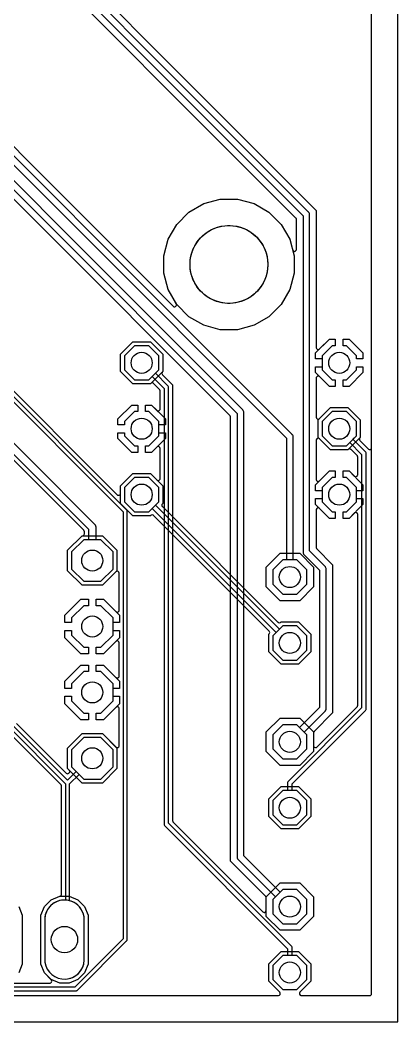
# Model space of a CAD drawing. Header units: millimetres. Extents: x 1.3 to 44.8, y 11.4 to 81.9.
# Drawn here: x 30.23 to 44.81, y 11.43 to 50.04 of the extents above; entities that cross this region are included whole.
import ezdxf

# ---------------------------------------------------------------- set-up
doc = ezdxf.new("R2010")
doc.units = ezdxf.units.MM

msp = doc.modelspace()

# ---------------------------------------------------------------- linework, layer by layer
at = {"layer": '16_copper'}
msp.add_lwpolyline([(2.362, 12.446), (40.196, 12.446), (40.198, 12.446), (40.201, 12.446, 0.54841), (40.262, 12.559), (40.257, 12.566), (40.253, 12.573, 0.015772), (40.249, 12.576), (39.827, 12.998), (39.827, 13.672), (40.303, 14.148), (40.977, 14.148), (41.453, 13.672), (41.453, 12.998), (41.031, 12.576), (41.029, 12.574), (41.027, 12.572, 0.54841), (41.064, 12.449), (41.072, 12.448), (41.08, 12.446, 0.01577), (41.084, 12.446), (43.718, 12.446), (43.723, 12.447, 0.392588), (43.794, 12.522), (43.794, 67.945)], format="xyb", dxfattribs=at)
for points in [[(37.958, 38.104), (37.319, 38.275), (36.745, 38.607), (36.276, 39.075), (35.945, 39.649), (35.774, 40.289), (35.774, 40.951), (35.945, 41.591), (36.276, 42.165), (36.745, 42.633), (37.319, 42.965), (37.958, 43.136), (38.621, 43.136), (39.261, 42.965), (39.835, 42.633), (40.303, 42.165), (40.634, 41.591), (40.806, 40.951), (40.806, 40.289), (40.634, 39.649), (40.303, 39.075), (39.835, 38.607), (39.261, 38.275), (38.621, 38.104)], [(34.588, 36.017), (34.112, 36.493), (34.112, 37.167), (34.588, 37.643), (35.262, 37.643), (35.738, 37.167), (35.738, 36.493), (35.262, 36.017)], [(35.585, 36.556), (35.585, 37.104), (35.199, 37.49), (34.651, 37.49), (34.265, 37.104), (34.265, 36.556), (34.651, 36.17), (35.199, 36.17)], [(41.631, 36.982), (41.631, 37.209), (42.166, 37.744), (42.393, 37.744), (42.393, 37.49), (42.271, 37.49), (41.885, 37.104), (41.885, 36.982)], [(43.205, 36.982), (43.205, 37.104), (42.819, 37.49), (42.697, 37.49), (42.697, 37.744), (42.924, 37.744), (43.459, 37.209), (43.459, 36.982)], [(42.166, 35.916), (41.631, 36.451), (41.631, 36.678), (41.885, 36.678), (41.885, 36.556), (42.271, 36.17), (42.393, 36.17), (42.393, 35.916)], [(42.697, 35.916), (42.697, 36.17), (42.819, 36.17), (43.205, 36.556), (43.205, 36.678), (43.459, 36.678), (43.459, 36.451), (42.924, 35.916)], [(34.011, 34.442), (34.011, 34.669), (34.546, 35.204), (34.773, 35.204), (34.773, 34.95), (34.651, 34.95), (34.265, 34.564), (34.265, 34.442)], [(35.585, 34.442), (35.585, 34.564), (35.199, 34.95), (35.077, 34.95), (35.077, 35.204), (35.304, 35.204), (35.839, 34.669), (35.839, 34.442)], [(42.208, 33.477), (41.732, 33.953), (41.732, 34.627), (42.208, 35.103), (42.882, 35.103), (43.358, 34.627), (43.358, 33.953), (42.882, 33.477)], [(43.205, 34.016), (43.205, 34.564), (42.819, 34.95), (42.271, 34.95), (41.885, 34.564), (41.885, 34.016), (42.271, 33.63), (42.819, 33.63)], [(34.546, 33.376), (34.011, 33.911), (34.011, 34.138), (34.265, 34.138), (34.265, 34.016), (34.651, 33.63), (34.773, 33.63), (34.773, 33.376)], [(35.077, 33.376), (35.077, 33.63), (35.199, 33.63), (35.585, 34.016), (35.585, 34.138), (35.839, 34.138), (35.839, 33.911), (35.304, 33.376)], [(41.631, 31.902), (41.631, 32.129), (42.166, 32.664), (42.393, 32.664), (42.393, 32.41), (42.271, 32.41), (41.885, 32.024), (41.885, 31.902)], [(43.205, 31.902), (43.205, 32.024), (42.819, 32.41), (42.697, 32.41), (42.697, 32.664), (42.924, 32.664), (43.459, 32.129), (43.459, 31.902)], [(41.3, 25.761), (41.3, 26.309), (40.914, 26.695), (40.366, 26.695), (40.236, 26.565), (35.455, 31.346), (35.585, 31.476), (35.585, 32.024), (35.199, 32.41), (34.651, 32.41), (34.265, 32.024), (34.265, 31.476), (34.651, 31.09), (35.199, 31.09), (35.329, 31.22), (40.11, 26.439), (39.98, 26.309), (39.98, 25.761), (40.366, 25.375), (40.914, 25.375)], [(42.166, 30.836), (41.631, 31.371), (41.631, 31.598), (41.885, 31.598), (41.885, 31.476), (42.271, 31.09), (42.393, 31.09), (42.393, 30.836)], [(42.697, 30.836), (42.697, 31.09), (42.819, 31.09), (43.205, 31.476), (43.205, 31.598), (43.459, 31.598), (43.459, 31.371), (42.924, 30.836)], [(32.625, 28.258), (32.068, 28.815), (32.068, 29.605), (32.625, 30.162), (33.415, 30.162), (33.972, 29.605), (33.972, 28.815), (33.415, 28.258)], [(33.82, 28.879), (33.82, 29.541), (33.351, 30.01), (32.689, 30.01), (32.22, 29.541), (32.22, 28.879), (32.689, 28.41), (33.351, 28.41)], [(40.261, 27.661), (39.726, 28.196), (39.726, 28.954), (40.261, 29.489), (41.019, 29.489), (41.554, 28.954), (41.554, 28.196), (41.019, 27.661)], [(41.3, 28.301), (41.3, 28.849), (40.914, 29.235), (40.366, 29.235), (39.98, 28.849), (39.98, 28.301), (40.366, 27.915), (40.914, 27.915)], [(31.966, 26.822), (31.966, 27.107), (32.583, 27.724), (32.868, 27.724), (32.868, 27.47), (32.689, 27.47), (32.22, 27.001), (32.22, 26.822)], [(33.82, 26.822), (33.82, 27.001), (33.351, 27.47), (33.172, 27.47), (33.172, 27.724), (33.457, 27.724), (34.074, 27.107), (34.074, 26.822)], [(32.583, 25.616), (31.966, 26.233), (31.966, 26.518), (32.22, 26.518), (32.22, 26.339), (32.689, 25.87), (32.868, 25.87), (32.868, 25.616)], [(33.172, 25.616), (33.172, 25.87), (33.351, 25.87), (33.82, 26.339), (33.82, 26.518), (34.074, 26.518), (34.074, 26.233), (33.457, 25.616)], [(31.966, 24.282), (31.966, 24.567), (32.583, 25.184), (32.868, 25.184), (32.868, 24.93), (32.689, 24.93), (32.22, 24.461), (32.22, 24.282)], [(33.82, 24.282), (33.82, 24.461), (33.351, 24.93), (33.172, 24.93), (33.172, 25.184), (33.457, 25.184), (34.074, 24.567), (34.074, 24.282)], [(32.583, 23.076), (31.966, 23.693), (31.966, 23.978), (32.22, 23.978), (32.22, 23.799), (32.689, 23.33), (32.868, 23.33), (32.868, 23.076)], [(33.172, 23.076), (33.172, 23.33), (33.351, 23.33), (33.82, 23.799), (33.82, 23.978), (34.074, 23.978), (34.074, 23.693), (33.457, 23.076)], [(40.261, 21.311), (39.726, 21.846), (39.726, 22.604), (40.261, 23.139), (41.019, 23.139), (41.554, 22.604), (41.554, 21.846), (41.019, 21.311)], [(41.3, 21.951), (41.3, 22.499), (40.914, 22.885), (40.366, 22.885), (39.98, 22.499), (39.98, 21.951), (40.366, 21.565), (40.914, 21.565)], [(32.625, 20.637), (32.068, 21.195), (32.068, 21.985), (32.625, 22.542), (33.415, 22.542), (33.972, 21.985), (33.972, 21.195), (33.415, 20.637)], [(33.82, 21.259), (33.82, 21.921), (33.351, 22.39), (32.689, 22.39), (32.22, 21.921), (32.22, 21.259), (32.689, 20.79), (33.351, 20.79)], [(40.303, 18.872), (39.827, 19.348), (39.827, 20.022), (40.303, 20.498), (40.977, 20.498), (41.453, 20.022), (41.453, 19.348), (40.977, 18.872)], [(41.3, 19.411), (41.3, 19.959), (40.914, 20.345), (40.366, 20.345), (39.98, 19.959), (39.98, 19.411), (40.366, 19.025), (40.914, 19.025)], [(40.261, 14.961), (39.726, 15.496), (39.726, 16.254), (40.261, 16.789), (41.019, 16.789), (41.554, 16.254), (41.554, 15.496), (41.019, 14.961)], [(31.766, 12.929), (31.43, 13.068), (31.173, 13.325), (31.033, 13.661), (31.033, 15.549), (31.173, 15.885), (31.43, 16.142), (31.766, 16.281), (32.13, 16.281), (32.466, 16.142), (32.723, 15.885), (32.862, 15.549), (32.862, 13.661), (32.723, 13.325), (32.466, 13.068), (32.13, 12.929)], [(41.3, 15.601), (41.3, 16.149), (40.914, 16.535), (40.366, 16.535), (39.98, 16.149), (39.98, 15.601), (40.366, 15.215), (40.914, 15.215)], [(41.3, 13.061), (41.3, 13.609), (40.914, 13.995), (40.366, 13.995), (39.98, 13.609), (39.98, 13.061), (40.366, 12.675), (40.914, 12.675)]]:
    msp.add_lwpolyline(points, close=True, dxfattribs=at)
for points in [[(40.303, 25.222), (39.827, 25.698), (39.827, 26.372), (39.841, 26.385, 0.414231), (39.841, 26.493), (35.383, 30.951), (35.378, 30.954, 0.315166), (35.292, 30.963), (35.288, 30.96, 0.035168), (35.275, 30.951), (35.262, 30.937), (34.588, 30.937), (34.112, 31.413), (34.112, 32.087), (34.588, 32.563), (35.262, 32.563), (35.738, 32.087), (35.738, 31.413), (35.724, 31.4, 0.393411), (35.721, 31.296), (35.723, 31.294), (35.723, 31.293), (35.723, 31.293), (35.724, 31.292), (40.182, 26.834), (40.187, 26.831, 0.315166), (40.273, 26.822), (40.277, 26.825, 0.035168), (40.29, 26.834), (40.303, 26.848), (40.977, 26.848), (41.453, 26.372), (41.453, 25.698), (40.977, 25.222)], [(32.06, 13.088, 0.357806), (32.71, 13.806), (32.71, 15.404), (32.703, 15.479, 0.906347), (31.186, 15.404), (31.186, 13.806), (31.193, 13.731, 0.385742), (31.985, 13.081)]]:
    msp.add_lwpolyline(points, format="xyb", close=True, dxfattribs=at)
msp.add_lwpolyline([(30.183, 15.885), (30.322, 15.549), (30.322, 13.661), (30.183, 13.325)], dxfattribs=at)
at = {"layer": '1_copper'}
for points in [[(27.391, 56.968), (41.656, 42.703), (41.656, 37.418), (41.656, 37.415), (41.656, 37.412, 0.54841), (41.769, 37.352), (41.776, 37.357), (41.783, 37.361, 0.015772), (41.786, 37.364), (42.166, 37.744), (42.393, 37.744), (42.393, 37.49), (42.271, 37.49), (41.885, 37.104), (41.885, 36.556), (42.271, 36.17), (42.393, 36.17), (42.393, 35.916), (42.166, 35.916), (41.786, 36.296), (41.784, 36.297), (41.782, 36.3, 0.54841), (41.659, 36.263), (41.658, 36.254), (41.656, 36.247, 0.01577), (41.656, 36.242), (41.656, 34.734), (41.656, 34.732), (41.656, 34.729, 0.54841), (41.769, 34.668), (41.776, 34.673), (41.783, 34.677, 0.015772), (41.786, 34.681), (42.208, 35.103), (42.882, 35.103), (43.358, 34.627), (43.358, 33.953), (43.344, 33.94, 0.414231), (43.344, 33.832), (43.664, 33.512), (43.666, 33.511), (43.668, 33.508, 0.54841), (43.791, 33.546), (43.792, 33.554), (43.794, 33.561, 0.01577), (43.794, 33.566), (43.794, 67.945)], [(26.898, 56.743), (41.148, 42.492), (41.148, 29.527), (41.149, 29.522), (41.148, 29.517, 0.111436), (41.165, 29.463), (41.17, 29.458), (41.175, 29.449), (41.181, 29.443), (41.185, 29.438), (41.783, 28.84), (41.783, 23.548), (41.017, 22.782), (40.914, 22.885), (40.366, 22.885), (39.98, 22.499), (39.98, 21.951), (40.366, 21.565), (40.914, 21.565), (41.3, 21.951), (41.3, 22.499), (41.197, 22.602), (42, 23.405), (42.003, 23.409), (42.007, 23.413, 0.11143), (42.033, 23.463), (42.034, 23.47), (42.036, 23.48), (42.036, 23.489), (42.037, 23.495), (42.037, 28.893), (42.036, 28.898), (42.037, 28.903, 0.111436), (42.02, 28.957), (42.015, 28.962), (42.01, 28.971), (42.004, 28.977), (42, 28.982), (41.402, 29.58), (41.402, 42.545), (41.401, 42.55), (41.402, 42.556, 0.111436), (41.385, 42.609), (41.38, 42.615), (41.375, 42.623), (41.369, 42.63), (41.365, 42.635), (27.114, 56.885)], [(24.216, 50.935), (36.141, 39.011), (36.142, 39.01), (36.142, 39.009, 0.211848), (36.2, 38.988), (36.201, 38.989), (36.202, 38.989, 0.45857), (36.268, 39.083), (36.264, 39.095), (36.261, 39.102, 0.003352), (36.261, 39.103), (35.945, 39.649), (35.774, 40.289), (35.774, 40.951), (35.945, 41.591), (36.276, 42.165), (36.745, 42.633), (37.319, 42.965), (37.958, 43.136), (38.621, 43.136), (39.261, 42.965), (39.835, 42.633), (40.303, 42.165), (40.634, 41.591), (40.744, 41.181), (40.745, 41.18), (40.745, 41.179, 0.752248), (40.891, 41.18), (40.893, 41.193), (40.894, 41.2, 0.003353), (40.894, 41.201), (40.894, 42.356), (40.893, 42.364), (40.892, 42.373, 0.087654), (40.882, 42.397), (40.877, 42.403), (40.872, 42.41), (29.124, 54.157)], [(23.081, 50.4), (38.608, 34.872), (38.608, 17.78), (38.609, 17.775), (38.608, 17.769, 0.111436), (38.625, 17.716), (38.63, 17.71), (38.635, 17.702), (38.641, 17.695), (38.645, 17.69), (40.083, 16.252), (39.98, 16.149), (39.98, 15.601), (40.366, 15.215), (40.914, 15.215), (41.3, 15.601), (41.3, 16.149), (40.914, 16.535), (40.366, 16.535), (40.263, 16.432), (38.862, 17.833), (38.862, 34.925), (38.861, 34.93), (38.862, 34.936, 0.111436), (38.845, 34.989), (38.84, 34.995), (38.835, 35.003), (38.829, 35.01), (38.825, 35.015), (23.26, 50.579)], [(23.723, 50.71), (40.513, 33.92), (40.513, 29.235), (40.366, 29.235), (39.98, 28.849), (39.98, 28.301), (40.366, 27.915), (40.914, 27.915), (41.3, 28.301), (41.3, 28.849), (40.914, 29.235), (40.767, 29.235), (40.767, 33.972), (40.766, 33.978), (40.767, 33.983, 0.111436), (40.75, 34.037), (40.745, 34.042), (40.74, 34.051), (40.734, 34.057), (40.73, 34.062), (23.94, 50.853)], [(24.063, 41.665), (33.982, 31.746), (33.984, 31.744), (33.986, 31.742), (33.992, 31.739), (33.995, 31.736), (33.996, 31.736), (34, 31.733, 0.018636), (34.005, 31.731), (34.012, 31.728), (34.013, 31.728), (34.015, 31.727), (34.015, 31.727), (34.02, 31.726, 0.237958), (34.086, 31.743), (34.092, 31.749), (34.093, 31.75), (34.094, 31.751), (34.094, 31.751), (34.097, 31.755, 0.018633), (34.1, 31.759), (34.104, 31.767), (34.105, 31.769), (34.106, 31.771), (34.108, 31.774, 0.018634), (34.109, 31.779), (34.11, 31.786), (34.111, 31.79), (34.111, 31.792), (34.112, 31.795, 0.01577), (34.112, 31.8), (34.112, 32.087), (34.588, 32.563), (35.262, 32.563), (35.506, 32.318), (35.508, 32.317), (35.51, 32.314, 0.54841), (35.633, 32.352), (35.635, 32.36), (35.636, 32.367, 0.01577), (35.636, 32.372), (35.636, 33.524), (35.636, 33.527), (35.636, 33.53, 0.548396), (35.523, 33.591), (35.516, 33.585), (35.51, 33.581, 0.015772), (35.506, 33.578), (35.304, 33.376), (35.077, 33.376), (35.077, 33.63), (35.199, 33.63), (35.585, 34.016), (35.585, 34.564), (35.199, 34.95), (35.077, 34.95), (35.077, 35.204), (35.304, 35.204), (35.506, 35.002), (35.508, 35), (35.51, 34.998, 0.54841), (35.633, 35.035), (35.635, 35.044), (35.636, 35.051, 0.01577), (35.636, 35.056), (35.636, 35.746), (35.635, 35.754), (35.634, 35.763, 0.087654), (35.624, 35.787), (35.619, 35.793), (35.614, 35.8), (35.383, 36.031), (35.378, 36.034, 0.315166), (35.292, 36.043), (35.288, 36.04, 0.035168), (35.275, 36.031), (35.262, 36.017), (34.588, 36.017), (34.112, 36.493), (34.112, 37.167), (34.588, 37.643), (35.262, 37.643), (35.738, 37.167), (35.738, 36.493), (35.724, 36.48, 0.037528), (35.714, 36.467), (35.711, 36.462, 0.332558), (35.724, 36.372), (36.119, 35.977), (36.119, 19.182), (36.12, 19.173), (36.121, 19.165, 0.087654), (36.131, 19.14), (36.136, 19.135), (36.141, 19.128), (39.596, 15.673), (39.598, 15.672), (39.6, 15.669, 0.198911), (39.655, 15.651), (39.658, 15.652), (39.661, 15.652, 0.294754), (39.723, 15.706), (39.724, 15.715), (39.725, 15.722, 0.01577), (39.726, 15.727), (39.726, 16.219), (39.724, 16.227), (39.724, 16.236, 0.087654), (39.713, 16.26), (39.709, 16.266), (39.703, 16.273), (38.354, 17.622), (38.354, 34.736), (38.353, 34.744), (38.352, 34.753, 0.087654), (38.342, 34.777), (38.337, 34.783), (38.332, 34.79), (23.055, 50.066)], [(28.893, 12.624), (32.385, 12.624), (32.393, 12.625), (32.402, 12.626, 0.087654), (32.426, 12.636), (32.432, 12.641), (32.439, 12.646), (34.344, 14.551), (34.349, 14.558), (34.354, 14.564, 0.087651), (34.364, 14.589), (34.365, 14.596), (34.366, 14.605), (34.366, 31.115), (34.365, 31.123), (34.364, 31.132, 0.087654), (34.354, 31.156), (34.349, 31.162), (34.344, 31.169), (23.866, 41.646)], [(27.877, 35.408), (32.868, 30.417), (32.868, 30.01), (32.689, 30.01), (32.22, 29.541), (32.22, 28.879), (32.689, 28.41), (33.351, 28.41), (33.82, 28.879), (33.82, 29.541), (33.351, 30.01), (33.172, 30.01), (33.172, 30.48), (33.172, 30.486), (33.172, 30.491, 0.153128), (33.138, 30.576), (33.128, 30.588), (28.048, 35.668)], [(30.099, 22.929), (32.014, 21.015), (32.018, 21.011, 0.139869), (32.063, 20.992), (32.068, 20.993, 0.18105), (32.121, 21.015), (32.131, 21.024, 0.414214), (32.131, 21.132), (32.068, 21.195), (32.068, 21.985), (32.625, 22.542), (33.415, 22.542), (33.931, 22.026), (33.934, 22.024), (33.935, 22.022, 0.54841), (34.059, 22.059), (34.06, 22.068), (34.061, 22.075, 0.01577), (34.061, 22.08), (34.061, 23.497), (34.061, 23.5, 0.018736), (34.061, 23.505), (34.061, 23.506), (34.06, 23.509), (34.059, 23.51), (34.058, 23.518, 0.481315), (33.948, 23.563), (33.943, 23.559), (33.942, 23.559), (33.941, 23.558), (33.935, 23.554, 0.015772), (33.931, 23.551), (33.457, 23.076), (33.172, 23.076), (33.172, 23.33), (33.351, 23.33), (33.82, 23.799), (33.82, 24.461), (33.351, 24.93), (33.172, 24.93), (33.172, 25.184), (33.457, 25.184), (33.931, 24.709), (33.934, 24.708), (33.935, 24.706, 0.54841), (34.059, 24.743), (34.06, 24.751), (34.061, 24.758, 0.01577), (34.061, 24.763), (34.061, 26.037), (34.061, 26.04), (34.061, 26.042, 0.54841), (33.948, 26.103), (33.941, 26.098), (33.935, 26.094, 0.015772), (33.931, 26.091), (33.457, 25.616), (33.172, 25.616), (33.172, 25.87), (33.351, 25.87), (33.82, 26.339), (33.82, 27.001), (33.351, 27.47), (33.172, 27.47), (33.172, 27.724), (33.457, 27.724), (33.931, 27.249), (33.934, 27.248), (33.935, 27.246), (33.941, 27.242), (33.943, 27.241), (33.944, 27.24), (33.949, 27.236, 0.481321), (34.059, 27.283), (34.06, 27.291), (34.06, 27.291), (34.061, 27.295), (34.061, 27.296), (34.061, 27.298, 0.01577), (34.061, 27.303), (34.061, 28.72), (34.061, 28.723), (34.061, 28.726, 0.54841), (33.948, 28.787), (33.941, 28.782), (33.935, 28.778, 0.015772), (33.931, 28.774), (33.415, 28.258), (32.625, 28.258), (32.068, 28.815), (32.068, 29.605), (32.625, 30.162), (32.639, 30.162, 0.414214), (32.715, 30.239), (32.715, 30.322), (32.714, 30.331), (32.713, 30.339, 0.087654), (32.703, 30.364), (32.698, 30.369), (32.693, 30.376), (27.892, 35.177)], [(29.722, 22.875), (31.991, 20.606), (31.991, 16.128), (31.985, 16.129, 0.414214), (31.186, 15.404), (31.186, 13.806), (31.193, 13.731, 0.906347), (32.71, 13.806), (32.71, 15.404), (32.703, 15.479, 0.276738), (32.205, 16.085), (32.144, 16.104), (32.144, 20.606), (32.508, 20.97), (32.689, 20.79), (33.351, 20.79), (33.82, 21.259), (33.82, 21.921), (33.351, 22.39), (32.689, 22.39), (32.22, 21.921), (32.22, 21.259), (32.4, 21.078), (32.068, 20.745), (29.83, 22.983)], [(29.971, 12.929), (31.385, 12.929), (31.388, 12.929), (31.391, 12.929, 0.54841), (31.452, 13.042), (31.446, 13.049), (31.442, 13.055, 0.015772), (31.439, 13.059), (31.173, 13.325), (31.033, 13.661), (31.033, 15.549), (31.173, 15.885), (31.43, 16.142), (31.768, 16.282), (31.768, 16.282, 0.392588), (31.839, 16.358), (31.839, 20.511), (31.838, 20.52), (31.837, 20.528, 0.087654), (31.827, 20.553), (31.822, 20.558), (31.817, 20.565), (29.776, 22.606)]]:
    msp.add_lwpolyline(points, format="xyb", dxfattribs=at)
for points in [[(23.781, 41.516), (34.214, 31.083), (34.214, 14.637), (32.353, 12.776), (28.924, 12.776)], [(30.183, 15.885), (30.322, 15.549), (30.322, 13.661), (30.183, 13.325)]]:
    msp.add_lwpolyline(points, dxfattribs=at)
for points in [[(41.3, 13.061), (41.3, 13.609), (40.914, 13.995), (40.729, 13.995), (40.729, 14.288), (40.729, 14.289), (40.729, 14.29, 0.133453), (40.715, 14.335), (40.703, 14.35), (35.966, 19.087), (35.966, 35.878), (35.966, 35.879), (35.966, 35.88, 0.133453), (35.953, 35.925), (35.94, 35.94), (35.455, 36.426), (35.585, 36.556), (35.585, 37.104), (35.199, 37.49), (34.651, 37.49), (34.265, 37.104), (34.265, 36.556), (34.651, 36.17), (35.199, 36.17), (35.329, 36.3), (35.789, 35.841), (35.789, 19.05), (35.789, 19.049), (35.789, 19.047, 0.133453), (35.802, 19.003), (35.815, 18.987), (40.551, 14.251), (40.551, 13.995), (40.366, 13.995), (39.98, 13.609), (39.98, 13.061), (40.366, 12.675), (40.914, 12.675)], [(41.3, 19.411), (41.3, 19.959), (40.914, 20.345), (40.729, 20.345), (40.729, 20.601), (43.56, 23.432), (43.561, 23.433), (43.562, 23.434, 0.133459), (43.584, 23.475), (43.586, 23.495), (43.586, 33.337), (43.586, 33.339), (43.586, 33.34, 0.133453), (43.573, 33.385), (43.56, 33.4), (43.075, 33.886), (43.205, 34.016), (43.205, 34.564), (42.819, 34.95), (42.271, 34.95), (41.885, 34.564), (41.885, 34.016), (42.271, 33.63), (42.819, 33.63), (42.949, 33.76), (43.409, 33.301), (43.409, 23.532), (40.577, 20.7), (40.576, 20.699), (40.575, 20.698, 0.133459), (40.553, 20.657), (40.551, 20.637), (40.551, 20.345), (40.366, 20.345), (39.98, 19.959), (39.98, 19.411), (40.366, 19.025), (40.914, 19.025)], [(41.634, 22.002), (41.642, 22.002, 0.090532), (41.668, 22.011), (41.675, 22.016), (41.681, 22.02, 0.015772), (41.684, 22.023), (43.234, 23.573), (43.239, 23.579), (43.244, 23.586, 0.087651), (43.254, 23.61), (43.255, 23.618), (43.256, 23.627), (43.256, 30.984), (43.256, 30.987), (43.256, 30.99, 0.548396), (43.143, 31.051), (43.136, 31.045), (43.13, 31.041, 0.015772), (43.126, 31.038), (42.924, 30.836), (42.697, 30.836), (42.697, 31.09), (42.819, 31.09), (43.205, 31.476), (43.205, 32.024), (42.819, 32.41), (42.697, 32.41), (42.697, 32.664), (42.924, 32.664), (43.126, 32.462), (43.128, 32.46), (43.13, 32.458, 0.54841), (43.253, 32.495), (43.255, 32.504), (43.256, 32.511, 0.01577), (43.256, 32.516), (43.256, 33.206), (43.255, 33.214), (43.254, 33.223, 0.087654), (43.244, 33.247), (43.239, 33.253), (43.234, 33.26), (43.003, 33.491), (42.998, 33.494, 0.315166), (42.912, 33.503), (42.908, 33.5, 0.035168), (42.895, 33.491), (42.882, 33.477), (42.208, 33.477), (41.786, 33.899), (41.784, 33.901), (41.782, 33.903, 0.54841), (41.659, 33.866), (41.658, 33.858), (41.656, 33.85, 0.01577), (41.656, 33.846), (41.656, 32.338), (41.656, 32.335), (41.656, 32.332, 0.54841), (41.769, 32.272), (41.776, 32.277), (41.783, 32.281, 0.015772), (41.786, 32.284), (42.166, 32.664), (42.393, 32.664), (42.393, 32.41), (42.271, 32.41), (41.885, 32.024), (41.885, 31.476), (42.271, 31.09), (42.393, 31.09), (42.393, 30.836), (42.166, 30.836), (41.786, 31.216), (41.784, 31.217), (41.782, 31.22, 0.54841), (41.659, 31.183), (41.658, 31.174), (41.656, 31.167, 0.01577), (41.656, 31.162), (41.656, 29.717), (41.657, 29.708), (41.658, 29.7, 0.087654), (41.668, 29.676), (41.673, 29.67), (41.678, 29.663), (42.291, 29.05), (42.291, 23.337), (41.577, 22.623), (41.572, 22.616), (41.566, 22.61, 0.087651), (41.556, 22.585), (41.556, 22.578), (41.554, 22.569), (41.554, 22.077), (41.555, 22.074), (41.555, 22.071, 0.374468), (41.626, 22.001)]]:
    msp.add_lwpolyline(points, format="xyb", close=True, dxfattribs=at)
for points in [[(43.205, 36.982), (43.205, 37.104), (42.819, 37.49), (42.697, 37.49), (42.697, 37.744), (42.924, 37.744), (43.459, 37.209), (43.459, 36.982)], [(42.697, 35.916), (42.697, 36.17), (42.819, 36.17), (43.205, 36.556), (43.205, 36.678), (43.459, 36.678), (43.459, 36.451), (42.924, 35.916)], [(34.011, 34.442), (34.011, 34.669), (34.546, 35.204), (34.773, 35.204), (34.773, 34.95), (34.651, 34.95), (34.265, 34.564), (34.265, 34.442)], [(34.546, 33.376), (34.011, 33.911), (34.011, 34.138), (34.265, 34.138), (34.265, 34.016), (34.651, 33.63), (34.773, 33.63), (34.773, 33.376)], [(35.585, 31.476), (35.585, 32.024), (35.199, 32.41), (34.651, 32.41), (34.265, 32.024), (34.265, 31.476), (34.651, 31.09), (35.199, 31.09)], [(31.966, 26.822), (31.966, 27.107), (32.583, 27.724), (32.868, 27.724), (32.868, 27.47), (32.689, 27.47), (32.22, 27.001), (32.22, 26.822)], [(41.3, 25.761), (41.3, 26.309), (40.914, 26.695), (40.366, 26.695), (39.98, 26.309), (39.98, 25.761), (40.366, 25.375), (40.914, 25.375)], [(32.583, 25.616), (31.966, 26.233), (31.966, 26.518), (32.22, 26.518), (32.22, 26.339), (32.689, 25.87), (32.868, 25.87), (32.868, 25.616)], [(31.966, 24.282), (31.966, 24.567), (32.583, 25.184), (32.868, 25.184), (32.868, 24.93), (32.689, 24.93), (32.22, 24.461), (32.22, 24.282)], [(32.583, 23.076), (31.966, 23.693), (31.966, 23.978), (32.22, 23.978), (32.22, 23.799), (32.689, 23.33), (32.868, 23.33), (32.868, 23.076)]]:
    msp.add_lwpolyline(points, close=True, dxfattribs=at)
at = {"layer": 'drills_NPTH'}
msp.add_circle((38.29, 40.62), 1.5, dxfattribs=at)
at = {"layer": 'drills_PTH'}
for centre, radius in [((34.925, 36.83), 0.406), ((42.545, 36.83), 0.406), ((34.925, 34.29), 0.406), ((42.545, 34.29), 0.406), ((34.925, 31.75), 0.406), ((42.545, 31.75), 0.406), ((33.02, 29.21), 0.406), ((40.64, 28.575), 0.406), ((33.02, 26.67), 0.406), ((40.64, 26.035), 0.406), ((33.02, 24.13), 0.406), ((40.64, 22.225), 0.406), ((33.02, 21.59), 0.406), ((40.64, 19.685), 0.406), ((40.64, 15.875), 0.406), ((31.948, 14.605), 0.508), ((40.64, 13.335), 0.406)]:
    msp.add_circle(centre, radius, dxfattribs=at)
at = {"layer": 'holes'}
msp.add_lwpolyline([(39.79, 40.566), (39.782, 40.46), (39.767, 40.354), (39.744, 40.249), (39.714, 40.146), (39.676, 40.046), (39.632, 39.948), (39.581, 39.854), (39.523, 39.764), (39.458, 39.678), (39.388, 39.597), (39.313, 39.521), (39.232, 39.451), (39.146, 39.387), (39.056, 39.329), (38.962, 39.278), (38.864, 39.233), (38.764, 39.196), (38.661, 39.166), (38.556, 39.143), (38.45, 39.128), (38.343, 39.12), (38.236, 39.12), (38.129, 39.128), (38.023, 39.143), (37.919, 39.166), (37.816, 39.196), (37.715, 39.233), (37.618, 39.278), (37.524, 39.329), (37.434, 39.387), (37.348, 39.451), (37.267, 39.521), (37.191, 39.597), (37.121, 39.678), (37.057, 39.764), (36.999, 39.854), (36.948, 39.948), (36.903, 40.046), (36.866, 40.146), (36.835, 40.249), (36.813, 40.354), (36.797, 40.46), (36.79, 40.566), (36.79, 40.674), (36.797, 40.78), (36.813, 40.887), (36.835, 40.991), (36.866, 41.094), (36.903, 41.194), (36.948, 41.292), (36.999, 41.386), (37.057, 41.476), (37.121, 41.562), (37.191, 41.643), (37.267, 41.719), (37.348, 41.789), (37.434, 41.853), (37.524, 41.911), (37.618, 41.962), (37.715, 42.007), (37.816, 42.044), (37.919, 42.074), (38.023, 42.097), (38.129, 42.112), (38.236, 42.12), (38.343, 42.12), (38.45, 42.112), (38.556, 42.097), (38.661, 42.074), (38.764, 42.044), (38.864, 42.007), (38.962, 41.962), (39.056, 41.911), (39.146, 41.853), (39.232, 41.789), (39.313, 41.719), (39.388, 41.643), (39.458, 41.562), (39.523, 41.476), (39.581, 41.386), (39.632, 41.292), (39.676, 41.194), (39.714, 41.094), (39.744, 40.991), (39.767, 40.887), (39.782, 40.78), (39.79, 40.674), (39.79, 40.566)], close=True, dxfattribs=at)
at = {"layer": 'outline'}
msp.add_lwpolyline([(1.27, 11.43), (44.81, 11.43), (44.81, 81.915), (1.27, 81.915), (1.27, 11.43)], close=True, dxfattribs=at)

doc.saveas('drawing.dxf')
